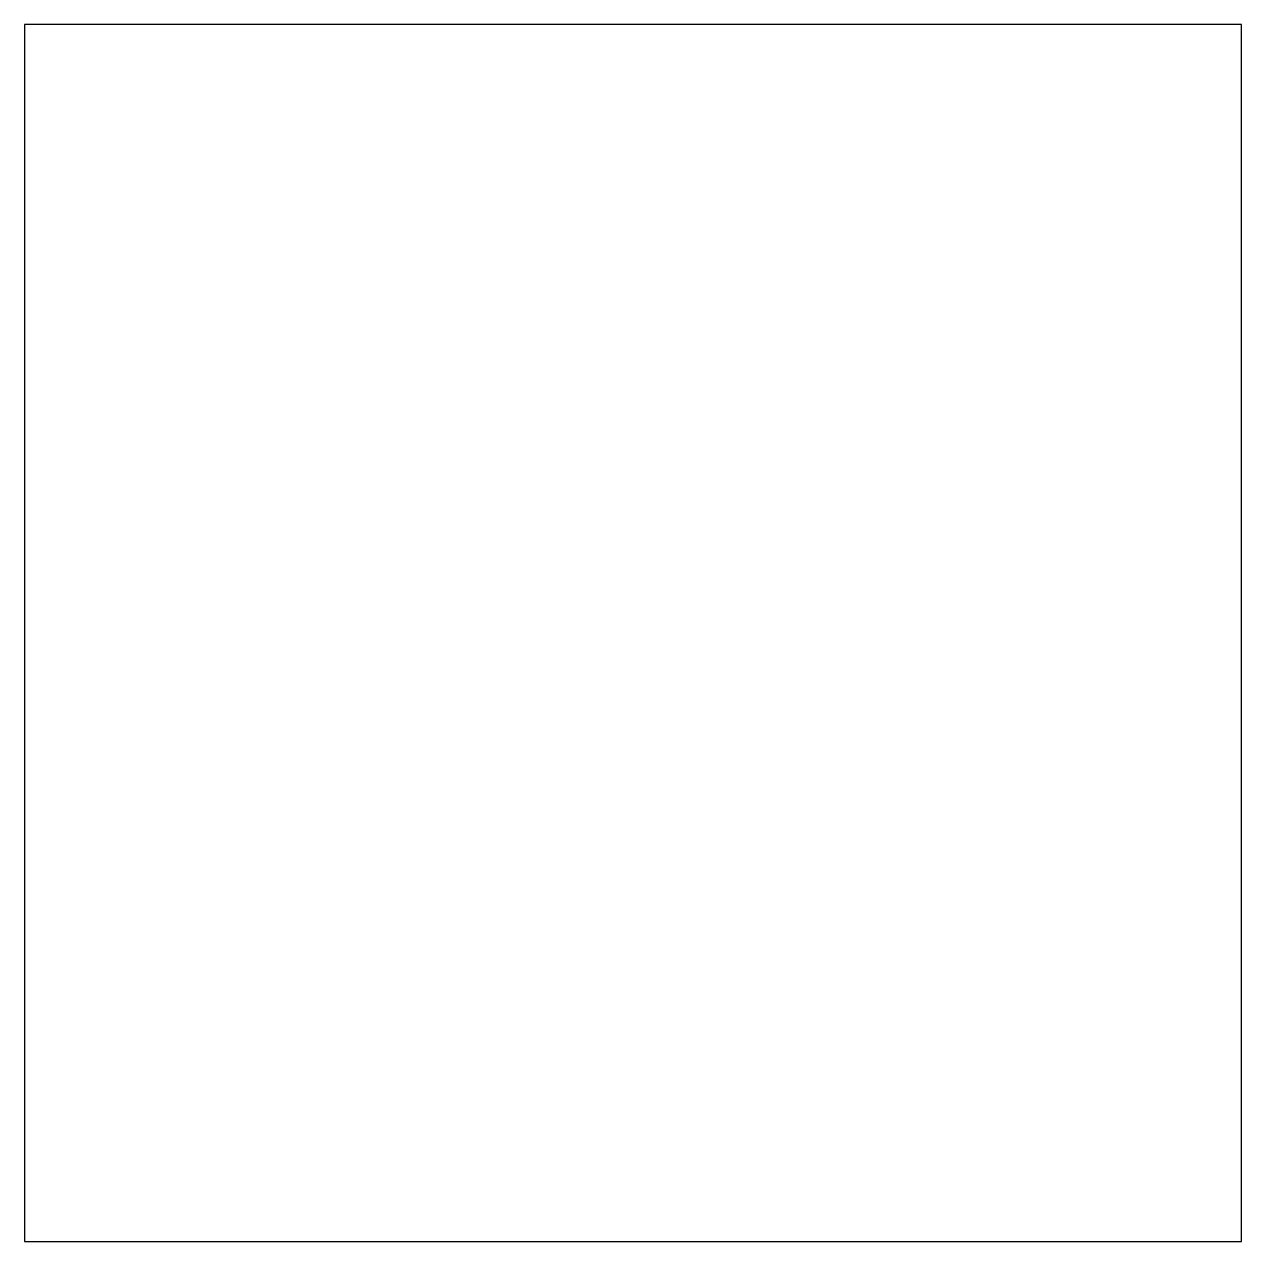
# Model space of a CAD drawing. Header units: millimetres. Extents: x 0 to 200, y 0 to 200.
import ezdxf

# ---------------------------------------------------------------- set-up
doc = ezdxf.new("R2010")
doc.units = ezdxf.units.MM

msp = doc.modelspace()

# ---------------------------------------------------------------- linework, layer by layer
at = {"layer": 'TEST_CUT'}
msp.add_lwpolyline([(0, 0), (200, 0), (200, 200), (0, 200)], close=True, dxfattribs=at)

doc.saveas('drawing.dxf')
